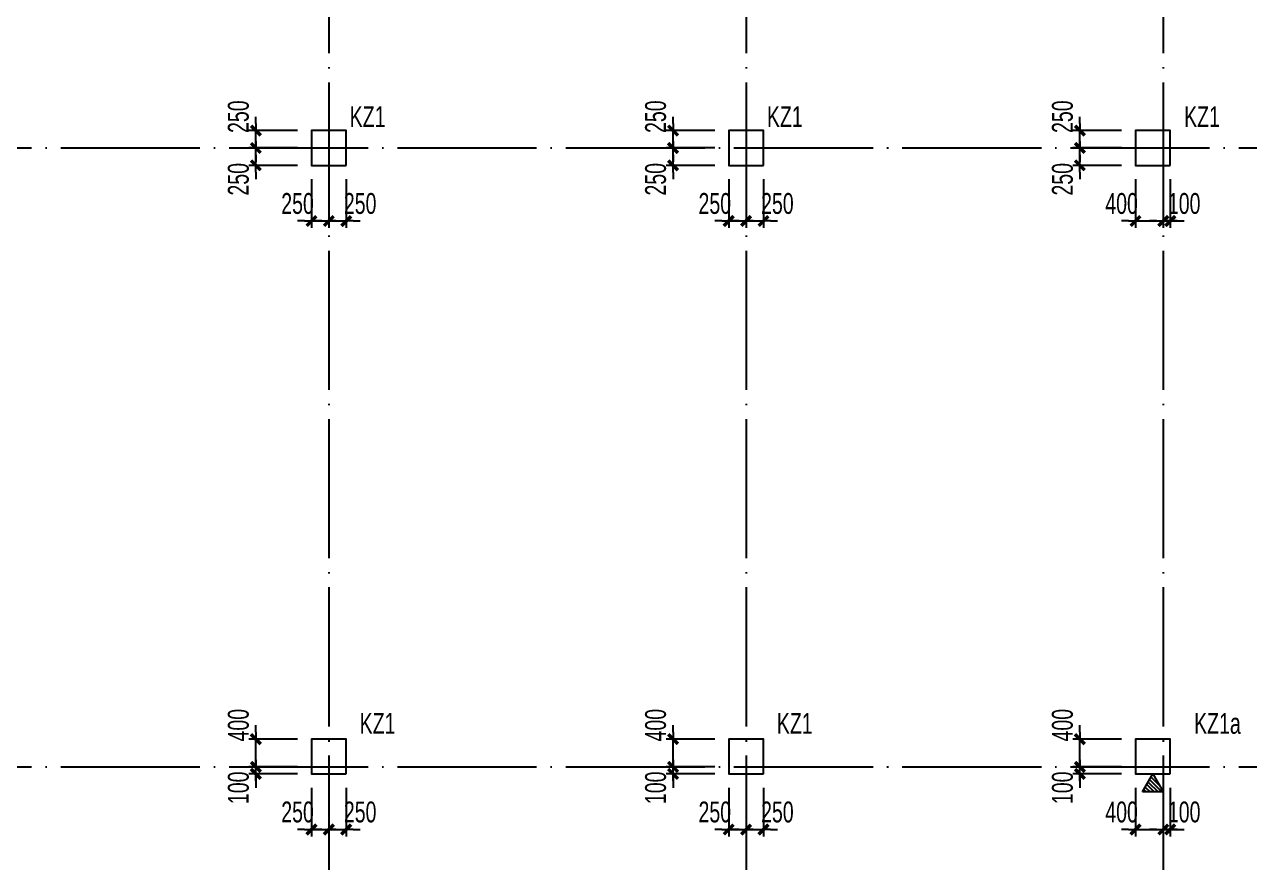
# Model space of a CAD drawing. Extents: x -21254 to 860439, y -324318 to 454338.
# Drawn here: x 239597 to 257213, y -143825 to -131776 of the extents above; entities that cross this region are included whole.
import ezdxf

# ---------------------------------------------------------------- set-up
doc = ezdxf.new("R2010")
doc.units = 0
doc.header["$LTSCALE"] = 1000
doc.header["$MEASUREMENT"] = 0
doc.linetypes.add('DOTE', pattern=[2.42, 2, -0.2, 0.02, -0.2])
doc.layers.get('0').update_dxf_attribs({"linetype": 'CONTINUOUS'})
doc.layers.get('Defpoints').update_dxf_attribs({"linetype": 'CONTINUOUS', "lineweight": 5})
for name, color, linetype in [('COLU', 7, 'CONTINUOUS'), ('COLU_DIM', 3, 'CONTINUOUS'), ('DIMENSION', 3, 'CONTINUOUS'), ('DOTE', 1, 'DOTE'), ('TEXT', 7, 'CONTINUOUS'), ('洞口', 253, 'CONTINUOUS')]:
    doc.layers.add(name, color=color, linetype=linetype)
doc.styles.add('BW_Dim', font='Bweng.shx', dxfattribs={"width": 0.7, "bigfont": 'hztxt.shx'})
doc.dimstyles.new('Cyz_100_100', dxfattribs={"dimtxt": 300, "dimasz": 100, "dimexe": 100, "dimexo": 200, "dimgap": 100, "dimtad": 1, "dimdec": 0, "dimzin": 0, "dimdsep": 46, "dimtxsty": 'BW_Dim', "dimblk": '_bwk', "dimcen": 0, "dimclrt": 7, "dimadec": 0, "dimazin": 0, "dimtfac": 1, "dimtdec": 0, "dimtix": 1, "dimtmove": 2, "dimatfit": 0, "dimfxl": 1, "dimtolj": 1, "dimtzin": 0, "dimarcsym": 0})

# ---------------------------------------------------------------- blocks, each defined once
blk = doc.blocks.new('_bwk')
blk.add_line((-1, 0), (0, 0))
blk.add_lwpolyline([(-0.7, -0.7, 0.5, 0.5, 0), (0.7, 0.7, 0.5, 0.5, 0)], format="xyseb")
blk = doc.blocks.new('*D577')
at = {"layer": 'COLU_DIM', "color": 0, "lineweight": -2, "transparency": 16777216}
for p, q in [((254774, -133451), (254774, -133351)), ((255374, -133551), (254674, -133551)), ((254774, -133801), (254774, -133551)), ((255374, -133801), (254674, -133801)), ((254774, -133901), (254774, -134001))]:
    blk.add_line(p, q, dxfattribs=at)
at = {"layer": 'Defpoints', "color": 0, "transparency": 16777216}
for p in [(254774, -133551), (255574, -133551), (255574, -133801)]:
    blk.add_point(p, dxfattribs=at)
at = {"layer": 'COLU_DIM', "color": 0, "lineweight": -2, "transparency": 16777216, "xscale": 100, "yscale": 100, "zscale": 100}
for p, rotation in [((254774, -133551), 270), ((254774, -133801), 90)]:
    blk.add_blockref('_bwk', p, dxfattribs=dict(at, rotation=rotation))
at = {"layer": 'COLU_DIM', "color": 7, "transparency": 16777216, "insert": (254524, -134001), "char_height": 300, "attachment_point": 5, "rotation": 90, "style": 'BW_Dim'}
blk.add_mtext('\\A1;250', dxfattribs=at)
blk = doc.blocks.new('*D578')
at = {"layer": 'COLU_DIM', "color": 0, "lineweight": -2, "transparency": 16777216}
for p, q in [((254774, -133201), (254774, -133101)), ((255374, -133301), (254674, -133301)), ((254774, -133551), (254774, -133301)), ((255374, -133551), (254674, -133551)), ((254774, -133651), (254774, -133751))]:
    blk.add_line(p, q, dxfattribs=at)
at = {"layer": 'Defpoints', "color": 0, "transparency": 16777216}
for p in [(254774, -133301), (255574, -133301), (255574, -133551)]:
    blk.add_point(p, dxfattribs=at)
at = {"layer": 'COLU_DIM', "color": 0, "lineweight": -2, "transparency": 16777216, "xscale": 100, "yscale": 100, "zscale": 100}
for p, rotation in [((254774, -133301), 270), ((254774, -133551), 90)]:
    blk.add_blockref('_bwk', p, dxfattribs=dict(at, rotation=rotation))
at = {"layer": 'COLU_DIM', "color": 7, "transparency": 16777216, "insert": (254524, -133101), "char_height": 300, "attachment_point": 5, "rotation": 90, "style": 'BW_Dim'}
blk.add_mtext('\\A1;250', dxfattribs=at)
blk = doc.blocks.new('*D579')
at = {"layer": 'COLU_DIM', "color": 0, "lineweight": -2, "transparency": 16777216}
for p, q in [((255574, -134001), (255574, -134701)), ((255974, -134001), (255974, -134701)), ((255474, -134601), (255374, -134601)), ((255574, -134601), (255974, -134601)), ((256074, -134601), (256174, -134601))]:
    blk.add_line(p, q, dxfattribs=at)
at = {"layer": 'Defpoints', "color": 0, "transparency": 16777216}
for p in [(255574, -133801), (255974, -133801), (255974, -134601)]:
    blk.add_point(p, dxfattribs=at)
at = {"layer": 'COLU_DIM', "color": 0, "lineweight": -2, "transparency": 16777216, "xscale": 100, "yscale": 100, "zscale": 100}
blk.add_blockref('_bwk', (255574, -134601), dxfattribs=at)
at = {"layer": 'COLU_DIM', "color": 0, "lineweight": -2, "transparency": 16777216, "xscale": 100, "yscale": 100, "zscale": 100, "rotation": 180}
blk.add_blockref('_bwk', (255974, -134601), dxfattribs=at)
at = {"layer": 'COLU_DIM', "color": 7, "transparency": 16777216, "insert": (255374, -134351), "char_height": 300, "attachment_point": 5, "style": 'BW_Dim'}
blk.add_mtext('\\A1;400', dxfattribs=at)
blk = doc.blocks.new('*D580')
at = {"layer": 'COLU_DIM', "color": 0, "lineweight": -2, "transparency": 16777216}
for p, q in [((255974, -134001), (255974, -134701)), ((256074, -134001), (256074, -134701)), ((255874, -134601), (255774, -134601)), ((255974, -134601), (256074, -134601)), ((256174, -134601), (256274, -134601))]:
    blk.add_line(p, q, dxfattribs=at)
at = {"layer": 'Defpoints', "color": 0, "transparency": 16777216}
for p in [(255974, -133801), (256074, -133801), (256074, -134601)]:
    blk.add_point(p, dxfattribs=at)
at = {"layer": 'COLU_DIM', "color": 0, "lineweight": -2, "transparency": 16777216, "xscale": 100, "yscale": 100, "zscale": 100}
blk.add_blockref('_bwk', (255974, -134601), dxfattribs=at)
at = {"layer": 'COLU_DIM', "color": 0, "lineweight": -2, "transparency": 16777216, "xscale": 100, "yscale": 100, "zscale": 100, "rotation": 180}
blk.add_blockref('_bwk', (256074, -134601), dxfattribs=at)
at = {"layer": 'COLU_DIM', "color": 7, "transparency": 16777216, "insert": (256274, -134351), "char_height": 300, "attachment_point": 5, "style": 'BW_Dim'}
blk.add_mtext('\\A1;100', dxfattribs=at)
blk = doc.blocks.new('*D581')
at = {"layer": 'COLU_DIM', "color": 0, "lineweight": -2, "transparency": 16777216}
for p, q in [((254774, -142351), (254774, -142251)), ((255374, -142451), (254674, -142451)), ((254774, -142551), (254774, -142451)), ((255374, -142551), (254674, -142551)), ((254774, -142651), (254774, -142751))]:
    blk.add_line(p, q, dxfattribs=at)
at = {"layer": 'Defpoints', "color": 0, "transparency": 16777216}
for p in [(254774, -142451), (255574, -142451), (255574, -142551)]:
    blk.add_point(p, dxfattribs=at)
at = {"layer": 'COLU_DIM', "color": 0, "lineweight": -2, "transparency": 16777216, "xscale": 100, "yscale": 100, "zscale": 100}
for p, rotation in [((254774, -142451), 270), ((254774, -142551), 90)]:
    blk.add_blockref('_bwk', p, dxfattribs=dict(at, rotation=rotation))
at = {"layer": 'COLU_DIM', "color": 7, "transparency": 16777216, "insert": (254524, -142751), "char_height": 300, "attachment_point": 5, "rotation": 90, "style": 'BW_Dim'}
blk.add_mtext('\\A1;100', dxfattribs=at)
blk = doc.blocks.new('*D582')
at = {"layer": 'COLU_DIM', "color": 0, "lineweight": -2, "transparency": 16777216}
for p, q in [((254774, -141951), (254774, -141851)), ((255374, -142051), (254674, -142051)), ((254774, -142451), (254774, -142051)), ((255374, -142451), (254674, -142451)), ((254774, -142551), (254774, -142651))]:
    blk.add_line(p, q, dxfattribs=at)
at = {"layer": 'Defpoints', "color": 0, "transparency": 16777216}
for p in [(254774, -142051), (255574, -142051), (255574, -142451)]:
    blk.add_point(p, dxfattribs=at)
at = {"layer": 'COLU_DIM', "color": 0, "lineweight": -2, "transparency": 16777216, "xscale": 100, "yscale": 100, "zscale": 100}
for p, rotation in [((254774, -142051), 270), ((254774, -142451), 90)]:
    blk.add_blockref('_bwk', p, dxfattribs=dict(at, rotation=rotation))
at = {"layer": 'COLU_DIM', "color": 7, "transparency": 16777216, "insert": (254524, -141851), "char_height": 300, "attachment_point": 5, "rotation": 90, "style": 'BW_Dim'}
blk.add_mtext('\\A1;400', dxfattribs=at)
blk = doc.blocks.new('*D583')
at = {"layer": 'COLU_DIM', "color": 0, "lineweight": -2, "transparency": 16777216}
for p, q in [((255574, -142751), (255574, -143451)), ((255974, -142751), (255974, -143451)), ((255474, -143351), (255374, -143351)), ((255574, -143351), (255974, -143351)), ((256074, -143351), (256174, -143351))]:
    blk.add_line(p, q, dxfattribs=at)
at = {"layer": 'Defpoints', "color": 0, "transparency": 16777216}
for p in [(255574, -142551), (255974, -142551), (255974, -143351)]:
    blk.add_point(p, dxfattribs=at)
at = {"layer": 'COLU_DIM', "color": 0, "lineweight": -2, "transparency": 16777216, "xscale": 100, "yscale": 100, "zscale": 100}
blk.add_blockref('_bwk', (255574, -143351), dxfattribs=at)
at = {"layer": 'COLU_DIM', "color": 0, "lineweight": -2, "transparency": 16777216, "xscale": 100, "yscale": 100, "zscale": 100, "rotation": 180}
blk.add_blockref('_bwk', (255974, -143351), dxfattribs=at)
at = {"layer": 'COLU_DIM', "color": 7, "transparency": 16777216, "insert": (255374, -143101), "char_height": 300, "attachment_point": 5, "style": 'BW_Dim'}
blk.add_mtext('\\A1;400', dxfattribs=at)
blk = doc.blocks.new('*D584')
at = {"layer": 'COLU_DIM', "color": 0, "lineweight": -2, "transparency": 16777216}
for p, q in [((255974, -142751), (255974, -143451)), ((256074, -142751), (256074, -143451)), ((255874, -143351), (255774, -143351)), ((255974, -143351), (256074, -143351)), ((256174, -143351), (256274, -143351))]:
    blk.add_line(p, q, dxfattribs=at)
at = {"layer": 'Defpoints', "color": 0, "transparency": 16777216}
for p in [(255974, -142551), (256074, -142551), (256074, -143351)]:
    blk.add_point(p, dxfattribs=at)
at = {"layer": 'COLU_DIM', "color": 0, "lineweight": -2, "transparency": 16777216, "xscale": 100, "yscale": 100, "zscale": 100}
blk.add_blockref('_bwk', (255974, -143351), dxfattribs=at)
at = {"layer": 'COLU_DIM', "color": 0, "lineweight": -2, "transparency": 16777216, "xscale": 100, "yscale": 100, "zscale": 100, "rotation": 180}
blk.add_blockref('_bwk', (256074, -143351), dxfattribs=at)
at = {"layer": 'COLU_DIM', "color": 7, "transparency": 16777216, "insert": (256274, -143101), "char_height": 300, "attachment_point": 5, "style": 'BW_Dim'}
blk.add_mtext('\\A1;100', dxfattribs=at)
blk = doc.blocks.new('*D589')
at = {"layer": 'COLU_DIM', "color": 0, "lineweight": -2, "transparency": 16777216}
for p, q in [((248924, -133451), (248924, -133351)), ((249524, -133551), (248824, -133551)), ((248924, -133801), (248924, -133551)), ((249524, -133801), (248824, -133801)), ((248924, -133901), (248924, -134001))]:
    blk.add_line(p, q, dxfattribs=at)
at = {"layer": 'Defpoints', "color": 0, "transparency": 16777216}
for p in [(248924, -133551), (249724, -133551), (249724, -133801)]:
    blk.add_point(p, dxfattribs=at)
at = {"layer": 'COLU_DIM', "color": 0, "lineweight": -2, "transparency": 16777216, "xscale": 100, "yscale": 100, "zscale": 100}
for p, rotation in [((248924, -133551), 270), ((248924, -133801), 90)]:
    blk.add_blockref('_bwk', p, dxfattribs=dict(at, rotation=rotation))
at = {"layer": 'COLU_DIM', "color": 7, "transparency": 16777216, "insert": (248674, -134001), "char_height": 300, "attachment_point": 5, "rotation": 90, "style": 'BW_Dim'}
blk.add_mtext('\\A1;250', dxfattribs=at)
blk = doc.blocks.new('*D590')
at = {"layer": 'COLU_DIM', "color": 0, "lineweight": -2, "transparency": 16777216}
for p, q in [((248924, -133201), (248924, -133101)), ((249524, -133301), (248824, -133301)), ((248924, -133551), (248924, -133301)), ((249524, -133551), (248824, -133551)), ((248924, -133651), (248924, -133751))]:
    blk.add_line(p, q, dxfattribs=at)
at = {"layer": 'Defpoints', "color": 0, "transparency": 16777216}
for p in [(248924, -133301), (249724, -133301), (249724, -133551)]:
    blk.add_point(p, dxfattribs=at)
at = {"layer": 'COLU_DIM', "color": 0, "lineweight": -2, "transparency": 16777216, "xscale": 100, "yscale": 100, "zscale": 100}
for p, rotation in [((248924, -133301), 270), ((248924, -133551), 90)]:
    blk.add_blockref('_bwk', p, dxfattribs=dict(at, rotation=rotation))
at = {"layer": 'COLU_DIM', "color": 7, "transparency": 16777216, "insert": (248674, -133101), "char_height": 300, "attachment_point": 5, "rotation": 90, "style": 'BW_Dim'}
blk.add_mtext('\\A1;250', dxfattribs=at)
blk = doc.blocks.new('*D591')
at = {"layer": 'COLU_DIM', "color": 0, "lineweight": -2, "transparency": 16777216}
for p, q in [((249724, -134001), (249724, -134701)), ((249974, -134001), (249974, -134701)), ((249624, -134601), (249524, -134601)), ((249724, -134601), (249974, -134601)), ((250074, -134601), (250174, -134601))]:
    blk.add_line(p, q, dxfattribs=at)
at = {"layer": 'Defpoints', "color": 0, "transparency": 16777216}
for p in [(249724, -133801), (249974, -133801), (249974, -134601)]:
    blk.add_point(p, dxfattribs=at)
at = {"layer": 'COLU_DIM', "color": 0, "lineweight": -2, "transparency": 16777216, "xscale": 100, "yscale": 100, "zscale": 100}
blk.add_blockref('_bwk', (249724, -134601), dxfattribs=at)
at = {"layer": 'COLU_DIM', "color": 0, "lineweight": -2, "transparency": 16777216, "xscale": 100, "yscale": 100, "zscale": 100, "rotation": 180}
blk.add_blockref('_bwk', (249974, -134601), dxfattribs=at)
at = {"layer": 'COLU_DIM', "color": 7, "transparency": 16777216, "insert": (249524, -134351), "char_height": 300, "attachment_point": 5, "style": 'BW_Dim'}
blk.add_mtext('\\A1;250', dxfattribs=at)
blk = doc.blocks.new('*D592')
at = {"layer": 'COLU_DIM', "color": 0, "lineweight": -2, "transparency": 16777216}
for p, q in [((249974, -134001), (249974, -134701)), ((250224, -134001), (250224, -134701)), ((249874, -134601), (249774, -134601)), ((249974, -134601), (250224, -134601)), ((250324, -134601), (250424, -134601))]:
    blk.add_line(p, q, dxfattribs=at)
at = {"layer": 'Defpoints', "color": 0, "transparency": 16777216}
for p in [(249974, -133801), (250224, -133801), (250224, -134601)]:
    blk.add_point(p, dxfattribs=at)
at = {"layer": 'COLU_DIM', "color": 0, "lineweight": -2, "transparency": 16777216, "xscale": 100, "yscale": 100, "zscale": 100}
blk.add_blockref('_bwk', (249974, -134601), dxfattribs=at)
at = {"layer": 'COLU_DIM', "color": 0, "lineweight": -2, "transparency": 16777216, "xscale": 100, "yscale": 100, "zscale": 100, "rotation": 180}
blk.add_blockref('_bwk', (250224, -134601), dxfattribs=at)
at = {"layer": 'COLU_DIM', "color": 7, "transparency": 16777216, "insert": (250424, -134351), "char_height": 300, "attachment_point": 5, "style": 'BW_Dim'}
blk.add_mtext('\\A1;250', dxfattribs=at)
blk = doc.blocks.new('*D593')
at = {"layer": 'COLU_DIM', "color": 0, "lineweight": -2, "transparency": 16777216}
for p, q in [((248924, -142351), (248924, -142251)), ((249524, -142451), (248824, -142451)), ((248924, -142551), (248924, -142451)), ((249524, -142551), (248824, -142551)), ((248924, -142651), (248924, -142751))]:
    blk.add_line(p, q, dxfattribs=at)
at = {"layer": 'Defpoints', "color": 0, "transparency": 16777216}
for p in [(248924, -142451), (249724, -142451), (249724, -142551)]:
    blk.add_point(p, dxfattribs=at)
at = {"layer": 'COLU_DIM', "color": 0, "lineweight": -2, "transparency": 16777216, "xscale": 100, "yscale": 100, "zscale": 100}
for p, rotation in [((248924, -142451), 270), ((248924, -142551), 90)]:
    blk.add_blockref('_bwk', p, dxfattribs=dict(at, rotation=rotation))
at = {"layer": 'COLU_DIM', "color": 7, "transparency": 16777216, "insert": (248674, -142751), "char_height": 300, "attachment_point": 5, "rotation": 90, "style": 'BW_Dim'}
blk.add_mtext('\\A1;100', dxfattribs=at)
blk = doc.blocks.new('*D594')
at = {"layer": 'COLU_DIM', "color": 0, "lineweight": -2, "transparency": 16777216}
for p, q in [((248924, -141951), (248924, -141851)), ((249524, -142051), (248824, -142051)), ((248924, -142451), (248924, -142051)), ((249524, -142451), (248824, -142451)), ((248924, -142551), (248924, -142651))]:
    blk.add_line(p, q, dxfattribs=at)
at = {"layer": 'Defpoints', "color": 0, "transparency": 16777216}
for p in [(248924, -142051), (249724, -142051), (249724, -142451)]:
    blk.add_point(p, dxfattribs=at)
at = {"layer": 'COLU_DIM', "color": 0, "lineweight": -2, "transparency": 16777216, "xscale": 100, "yscale": 100, "zscale": 100}
for p, rotation in [((248924, -142051), 270), ((248924, -142451), 90)]:
    blk.add_blockref('_bwk', p, dxfattribs=dict(at, rotation=rotation))
at = {"layer": 'COLU_DIM', "color": 7, "transparency": 16777216, "insert": (248674, -141851), "char_height": 300, "attachment_point": 5, "rotation": 90, "style": 'BW_Dim'}
blk.add_mtext('\\A1;400', dxfattribs=at)
blk = doc.blocks.new('*D595')
at = {"layer": 'COLU_DIM', "color": 0, "lineweight": -2, "transparency": 16777216}
for p, q in [((249724, -142751), (249724, -143451)), ((249974, -142751), (249974, -143451)), ((249624, -143351), (249524, -143351)), ((249724, -143351), (249974, -143351)), ((250074, -143351), (250174, -143351))]:
    blk.add_line(p, q, dxfattribs=at)
at = {"layer": 'Defpoints', "color": 0, "transparency": 16777216}
for p in [(249724, -142551), (249974, -142551), (249974, -143351)]:
    blk.add_point(p, dxfattribs=at)
at = {"layer": 'COLU_DIM', "color": 0, "lineweight": -2, "transparency": 16777216, "xscale": 100, "yscale": 100, "zscale": 100}
blk.add_blockref('_bwk', (249724, -143351), dxfattribs=at)
at = {"layer": 'COLU_DIM', "color": 0, "lineweight": -2, "transparency": 16777216, "xscale": 100, "yscale": 100, "zscale": 100, "rotation": 180}
blk.add_blockref('_bwk', (249974, -143351), dxfattribs=at)
at = {"layer": 'COLU_DIM', "color": 7, "transparency": 16777216, "insert": (249524, -143101), "char_height": 300, "attachment_point": 5, "style": 'BW_Dim'}
blk.add_mtext('\\A1;250', dxfattribs=at)
blk = doc.blocks.new('*D596')
at = {"layer": 'COLU_DIM', "color": 0, "lineweight": -2, "transparency": 16777216}
for p, q in [((249974, -142751), (249974, -143451)), ((250224, -142751), (250224, -143451)), ((249874, -143351), (249774, -143351)), ((249974, -143351), (250224, -143351)), ((250324, -143351), (250424, -143351))]:
    blk.add_line(p, q, dxfattribs=at)
at = {"layer": 'Defpoints', "color": 0, "transparency": 16777216}
for p in [(249974, -142551), (250224, -142551), (250224, -143351)]:
    blk.add_point(p, dxfattribs=at)
at = {"layer": 'COLU_DIM', "color": 0, "lineweight": -2, "transparency": 16777216, "xscale": 100, "yscale": 100, "zscale": 100}
blk.add_blockref('_bwk', (249974, -143351), dxfattribs=at)
at = {"layer": 'COLU_DIM', "color": 0, "lineweight": -2, "transparency": 16777216, "xscale": 100, "yscale": 100, "zscale": 100, "rotation": 180}
blk.add_blockref('_bwk', (250224, -143351), dxfattribs=at)
at = {"layer": 'COLU_DIM', "color": 7, "transparency": 16777216, "insert": (250424, -143101), "char_height": 300, "attachment_point": 5, "style": 'BW_Dim'}
blk.add_mtext('\\A1;250', dxfattribs=at)
blk = doc.blocks.new('*D601')
at = {"layer": 'COLU_DIM', "color": 0, "lineweight": -2, "transparency": 16777216}
for p, q in [((242924, -133451), (242924, -133351)), ((243524, -133551), (242824, -133551)), ((242924, -133801), (242924, -133551)), ((243524, -133801), (242824, -133801)), ((242924, -133901), (242924, -134001))]:
    blk.add_line(p, q, dxfattribs=at)
at = {"layer": 'Defpoints', "color": 0, "transparency": 16777216}
for p in [(242924, -133551), (243724, -133551), (243724, -133801)]:
    blk.add_point(p, dxfattribs=at)
at = {"layer": 'COLU_DIM', "color": 0, "lineweight": -2, "transparency": 16777216, "xscale": 100, "yscale": 100, "zscale": 100}
for p, rotation in [((242924, -133551), 270), ((242924, -133801), 90)]:
    blk.add_blockref('_bwk', p, dxfattribs=dict(at, rotation=rotation))
at = {"layer": 'COLU_DIM', "color": 7, "transparency": 16777216, "insert": (242674, -134001), "char_height": 300, "attachment_point": 5, "rotation": 90, "style": 'BW_Dim'}
blk.add_mtext('\\A1;250', dxfattribs=at)
blk = doc.blocks.new('*D602')
at = {"layer": 'COLU_DIM', "color": 0, "lineweight": -2, "transparency": 16777216}
for p, q in [((242924, -133201), (242924, -133101)), ((243524, -133301), (242824, -133301)), ((242924, -133551), (242924, -133301)), ((243524, -133551), (242824, -133551)), ((242924, -133651), (242924, -133751))]:
    blk.add_line(p, q, dxfattribs=at)
at = {"layer": 'Defpoints', "color": 0, "transparency": 16777216}
for p in [(242924, -133301), (243724, -133301), (243724, -133551)]:
    blk.add_point(p, dxfattribs=at)
at = {"layer": 'COLU_DIM', "color": 0, "lineweight": -2, "transparency": 16777216, "xscale": 100, "yscale": 100, "zscale": 100}
for p, rotation in [((242924, -133301), 270), ((242924, -133551), 90)]:
    blk.add_blockref('_bwk', p, dxfattribs=dict(at, rotation=rotation))
at = {"layer": 'COLU_DIM', "color": 7, "transparency": 16777216, "insert": (242674, -133101), "char_height": 300, "attachment_point": 5, "rotation": 90, "style": 'BW_Dim'}
blk.add_mtext('\\A1;250', dxfattribs=at)
blk = doc.blocks.new('*D603')
at = {"layer": 'COLU_DIM', "color": 0, "lineweight": -2, "transparency": 16777216}
for p, q in [((243724, -134001), (243724, -134701)), ((243974, -134001), (243974, -134701)), ((243624, -134601), (243524, -134601)), ((243724, -134601), (243974, -134601)), ((244074, -134601), (244174, -134601))]:
    blk.add_line(p, q, dxfattribs=at)
at = {"layer": 'Defpoints', "color": 0, "transparency": 16777216}
for p in [(243724, -133801), (243974, -133801), (243974, -134601)]:
    blk.add_point(p, dxfattribs=at)
at = {"layer": 'COLU_DIM', "color": 0, "lineweight": -2, "transparency": 16777216, "xscale": 100, "yscale": 100, "zscale": 100}
blk.add_blockref('_bwk', (243724, -134601), dxfattribs=at)
at = {"layer": 'COLU_DIM', "color": 0, "lineweight": -2, "transparency": 16777216, "xscale": 100, "yscale": 100, "zscale": 100, "rotation": 180}
blk.add_blockref('_bwk', (243974, -134601), dxfattribs=at)
at = {"layer": 'COLU_DIM', "color": 7, "transparency": 16777216, "insert": (243524, -134351), "char_height": 300, "attachment_point": 5, "style": 'BW_Dim'}
blk.add_mtext('\\A1;250', dxfattribs=at)
blk = doc.blocks.new('*D604')
at = {"layer": 'COLU_DIM', "color": 0, "lineweight": -2, "transparency": 16777216}
for p, q in [((243974, -134001), (243974, -134701)), ((244224, -134001), (244224, -134701)), ((243874, -134601), (243774, -134601)), ((243974, -134601), (244224, -134601)), ((244324, -134601), (244424, -134601))]:
    blk.add_line(p, q, dxfattribs=at)
at = {"layer": 'Defpoints', "color": 0, "transparency": 16777216}
for p in [(243974, -133801), (244224, -133801), (244224, -134601)]:
    blk.add_point(p, dxfattribs=at)
at = {"layer": 'COLU_DIM', "color": 0, "lineweight": -2, "transparency": 16777216, "xscale": 100, "yscale": 100, "zscale": 100}
blk.add_blockref('_bwk', (243974, -134601), dxfattribs=at)
at = {"layer": 'COLU_DIM', "color": 0, "lineweight": -2, "transparency": 16777216, "xscale": 100, "yscale": 100, "zscale": 100, "rotation": 180}
blk.add_blockref('_bwk', (244224, -134601), dxfattribs=at)
at = {"layer": 'COLU_DIM', "color": 7, "transparency": 16777216, "insert": (244424, -134351), "char_height": 300, "attachment_point": 5, "style": 'BW_Dim'}
blk.add_mtext('\\A1;250', dxfattribs=at)
blk = doc.blocks.new('*D605')
at = {"layer": 'COLU_DIM', "color": 0, "lineweight": -2, "transparency": 16777216}
for p, q in [((242924, -142351), (242924, -142251)), ((243524, -142451), (242824, -142451)), ((242924, -142551), (242924, -142451)), ((243524, -142551), (242824, -142551)), ((242924, -142651), (242924, -142751))]:
    blk.add_line(p, q, dxfattribs=at)
at = {"layer": 'Defpoints', "color": 0, "transparency": 16777216}
for p in [(242924, -142451), (243724, -142451), (243724, -142551)]:
    blk.add_point(p, dxfattribs=at)
at = {"layer": 'COLU_DIM', "color": 0, "lineweight": -2, "transparency": 16777216, "xscale": 100, "yscale": 100, "zscale": 100}
for p, rotation in [((242924, -142451), 270), ((242924, -142551), 90)]:
    blk.add_blockref('_bwk', p, dxfattribs=dict(at, rotation=rotation))
at = {"layer": 'COLU_DIM', "color": 7, "transparency": 16777216, "insert": (242674, -142751), "char_height": 300, "attachment_point": 5, "rotation": 90, "style": 'BW_Dim'}
blk.add_mtext('\\A1;100', dxfattribs=at)
blk = doc.blocks.new('*D606')
at = {"layer": 'COLU_DIM', "color": 0, "lineweight": -2, "transparency": 16777216}
for p, q in [((242924, -141951), (242924, -141851)), ((243524, -142051), (242824, -142051)), ((242924, -142451), (242924, -142051)), ((243524, -142451), (242824, -142451)), ((242924, -142551), (242924, -142651))]:
    blk.add_line(p, q, dxfattribs=at)
at = {"layer": 'Defpoints', "color": 0, "transparency": 16777216}
for p in [(242924, -142051), (243724, -142051), (243724, -142451)]:
    blk.add_point(p, dxfattribs=at)
at = {"layer": 'COLU_DIM', "color": 0, "lineweight": -2, "transparency": 16777216, "xscale": 100, "yscale": 100, "zscale": 100}
for p, rotation in [((242924, -142051), 270), ((242924, -142451), 90)]:
    blk.add_blockref('_bwk', p, dxfattribs=dict(at, rotation=rotation))
at = {"layer": 'COLU_DIM', "color": 7, "transparency": 16777216, "insert": (242674, -141851), "char_height": 300, "attachment_point": 5, "rotation": 90, "style": 'BW_Dim'}
blk.add_mtext('\\A1;400', dxfattribs=at)
blk = doc.blocks.new('*D607')
at = {"layer": 'COLU_DIM', "color": 0, "lineweight": -2, "transparency": 16777216}
for p, q in [((243724, -142751), (243724, -143451)), ((243974, -142751), (243974, -143451)), ((243624, -143351), (243524, -143351)), ((243724, -143351), (243974, -143351)), ((244074, -143351), (244174, -143351))]:
    blk.add_line(p, q, dxfattribs=at)
at = {"layer": 'Defpoints', "color": 0, "transparency": 16777216}
for p in [(243724, -142551), (243974, -142551), (243974, -143351)]:
    blk.add_point(p, dxfattribs=at)
at = {"layer": 'COLU_DIM', "color": 0, "lineweight": -2, "transparency": 16777216, "xscale": 100, "yscale": 100, "zscale": 100}
blk.add_blockref('_bwk', (243724, -143351), dxfattribs=at)
at = {"layer": 'COLU_DIM', "color": 0, "lineweight": -2, "transparency": 16777216, "xscale": 100, "yscale": 100, "zscale": 100, "rotation": 180}
blk.add_blockref('_bwk', (243974, -143351), dxfattribs=at)
at = {"layer": 'COLU_DIM', "color": 7, "transparency": 16777216, "insert": (243524, -143101), "char_height": 300, "attachment_point": 5, "style": 'BW_Dim'}
blk.add_mtext('\\A1;250', dxfattribs=at)
blk = doc.blocks.new('*D608')
at = {"layer": 'COLU_DIM', "color": 0, "lineweight": -2, "transparency": 16777216}
for p, q in [((243974, -142751), (243974, -143451)), ((244224, -142751), (244224, -143451)), ((243874, -143351), (243774, -143351)), ((243974, -143351), (244224, -143351)), ((244324, -143351), (244424, -143351))]:
    blk.add_line(p, q, dxfattribs=at)
at = {"layer": 'Defpoints', "color": 0, "transparency": 16777216}
for p in [(243974, -142551), (244224, -142551), (244224, -143351)]:
    blk.add_point(p, dxfattribs=at)
at = {"layer": 'COLU_DIM', "color": 0, "lineweight": -2, "transparency": 16777216, "xscale": 100, "yscale": 100, "zscale": 100}
blk.add_blockref('_bwk', (243974, -143351), dxfattribs=at)
at = {"layer": 'COLU_DIM', "color": 0, "lineweight": -2, "transparency": 16777216, "xscale": 100, "yscale": 100, "zscale": 100, "rotation": 180}
blk.add_blockref('_bwk', (244224, -143351), dxfattribs=at)
at = {"layer": 'COLU_DIM', "color": 7, "transparency": 16777216, "insert": (244424, -143101), "char_height": 300, "attachment_point": 5, "style": 'BW_Dim'}
blk.add_mtext('\\A1;250', dxfattribs=at)
blk = doc.blocks.new('BW-256606262', base_point=(-918926, -559722))
at = {"layer": 'DIMENSION'}
h = blk.add_hatch(dxfattribs=at)
h.set_pattern_fill('METAL', color=256, scale=10, angle=180, style=0)
h.set_pattern_definition([(135, (1017048.446, -397219.973), (28.28427125, 28.28427125), [])])
h.paths.add_polyline_path([(-918776, -559462), (-918626, -559722), (-918926, -559722)])
for p, q in [((-918926, -559722), (-918776, -559462)), ((-918776, -559462), (-918626, -559722)), ((-918626, -559722), (-918926, -559722))]:
    blk.add_line(p, q, dxfattribs=at)

msp = doc.modelspace()

# ---------------------------------------------------------------- linework, layer by layer
at = {"layer": 'COLU'}
for points in [[(244223.707, -133800.875), (244223.707, -133300.875), (243723.707, -133300.875), (243723.707, -133800.875)], [(250223.707, -133800.727), (250223.707, -133300.727), (249723.707, -133300.727), (249723.707, -133800.727)], [(256073.707, -133800.65), (256073.707, -133300.65), (255573.707, -133300.65), (255573.707, -133800.65)], [(244223.707, -142550.951), (244223.707, -142050.951), (243723.707, -142050.951), (243723.707, -142550.951)], [(250223.707, -142550.803), (250223.707, -142050.803), (249723.707, -142050.803), (249723.707, -142550.803)], [(256073.707, -142550.727), (256073.707, -142050.727), (255573.707, -142050.727), (255573.707, -142550.727)]]:
    msp.add_lwpolyline(points, close=True, dxfattribs=at)
at = {"layer": 'DOTE', "linetype": 'DOTE'}
for p, q in [((243973.707, -122928.633), (243973.707, -144454.152)), ((249973.707, -122928.633), (249973.707, -144454.152)), ((255973.707, -122928.633), (255973.707, -144454.152)), ((179620.108, -133550.727), (257338.85, -133550.727)), ((179620.108, -142450.727), (257338.85, -142450.727))]:
    msp.add_line(p, q, dxfattribs=at)

# ---------------------------------------------------------------- block references
at = {"layer": '洞口'}
msp.add_blockref('BW-256606262', (255673.707, -142810.534), dxfattribs=at)

# ---------------------------------------------------------------- texts
at = {"layer": 'TEXT', "style": 'BW_Dim', "width": 0.7}
for s, p in [('KZ1', (244273.707, -133250.875)), ('KZ1', (250273.707, -133250.727)), ('KZ1', (256273.707, -133250.65)), ('KZ1', (244416.759, -141974.869)), ('KZ1', (250416.759, -141974.72)), ('KZ1a', (256416.759, -141974.644))]:
    msp.add_text(s, height=300, dxfattribs=at).set_placement(p)

# ---------------------------------------------------------------- dimensions: what is measured, and where the dimension line sits
at = {"layer": 'COLU_DIM'}
for base, p1, p2, picture, middle in [((242923.707, -133300.875), (243723.707, -133550.727), (243723.707, -133300.875), '*D602', (242673.707, -133100.875)), ((248923.707, -133300.727), (249723.707, -133550.727), (249723.707, -133300.727), '*D590', (248673.707, -133100.727)), ((254773.707, -133300.65), (255573.707, -133550.727), (255573.707, -133300.65), '*D578', (254523.707, -133100.65)), ((242923.707, -133550.727), (243723.707, -133800.875), (243723.707, -133550.727), '*D601', (242673.707, -134000.875)), ((248923.707, -133550.727), (249723.707, -133800.727), (249723.707, -133550.727), '*D589', (248673.707, -134000.727)), ((254773.707, -133550.727), (255573.707, -133800.65), (255573.707, -133550.727), '*D577', (254523.707, -134000.65)), ((242923.707, -142050.951), (243723.707, -142450.727), (243723.707, -142050.951), '*D606', (242673.707, -141850.951)), ((248923.707, -142050.803), (249723.707, -142450.727), (249723.707, -142050.803), '*D594', (248673.707, -141850.803)), ((254773.707, -142050.727), (255573.707, -142450.727), (255573.707, -142050.727), '*D582', (254523.707, -141850.727)), ((242923.707, -142450.727), (243723.707, -142550.951), (243723.707, -142450.727), '*D605', (242673.707, -142750.951)), ((248923.707, -142450.727), (249723.707, -142550.803), (249723.707, -142450.727), '*D593', (248673.707, -142750.803)), ((254773.707, -142450.727), (255573.707, -142550.727), (255573.707, -142450.727), '*D581', (254523.707, -142750.727))]:
    dim = msp.add_linear_dim(base=base, p1=p1, p2=p2, angle=90, dimstyle='Cyz_100_100', dxfattribs=at)
    dim.commit()
    dim.dimension.update_dxf_attribs({"geometry": picture, "text_midpoint": middle, "dimtype": 160})
for base, p1, p2, picture, middle in [((243973.707, -134600.875), (243723.707, -133800.875), (243973.707, -133800.875), '*D603', (243523.707, -134350.875)), ((244223.707, -134600.875), (243973.707, -133800.875), (244223.707, -133800.875), '*D604', (244423.707, -134350.875)), ((249973.707, -134600.727), (249723.707, -133800.727), (249973.707, -133800.727), '*D591', (249523.707, -134350.727)), ((250223.707, -134600.727), (249973.707, -133800.727), (250223.707, -133800.727), '*D592', (250423.707, -134350.727)), ((255973.707, -134600.65), (255573.707, -133800.65), (255973.707, -133800.65), '*D579', (255373.707, -134350.65)), ((256073.707, -134600.65), (255973.707, -133800.65), (256073.707, -133800.65), '*D580', (256273.707, -134350.65)), ((243973.707, -143350.951), (243723.707, -142550.951), (243973.707, -142550.951), '*D607', (243523.707, -143100.951)), ((244223.707, -143350.951), (243973.707, -142550.951), (244223.707, -142550.951), '*D608', (244423.707, -143100.951)), ((249973.707, -143350.803), (249723.707, -142550.803), (249973.707, -142550.803), '*D595', (249523.707, -143100.803)), ((250223.707, -143350.803), (249973.707, -142550.803), (250223.707, -142550.803), '*D596', (250423.707, -143100.803)), ((255973.707, -143350.727), (255573.707, -142550.727), (255973.707, -142550.727), '*D583', (255373.707, -143100.727)), ((256073.707, -143350.727), (255973.707, -142550.727), (256073.707, -142550.727), '*D584', (256273.707, -143100.727))]:
    dim = msp.add_linear_dim(base=base, p1=p1, p2=p2, dimstyle='Cyz_100_100', dxfattribs=at)
    dim.commit()
    dim.dimension.update_dxf_attribs({"geometry": picture, "text_midpoint": middle, "dimtype": 160})

doc.saveas('drawing.dxf')
